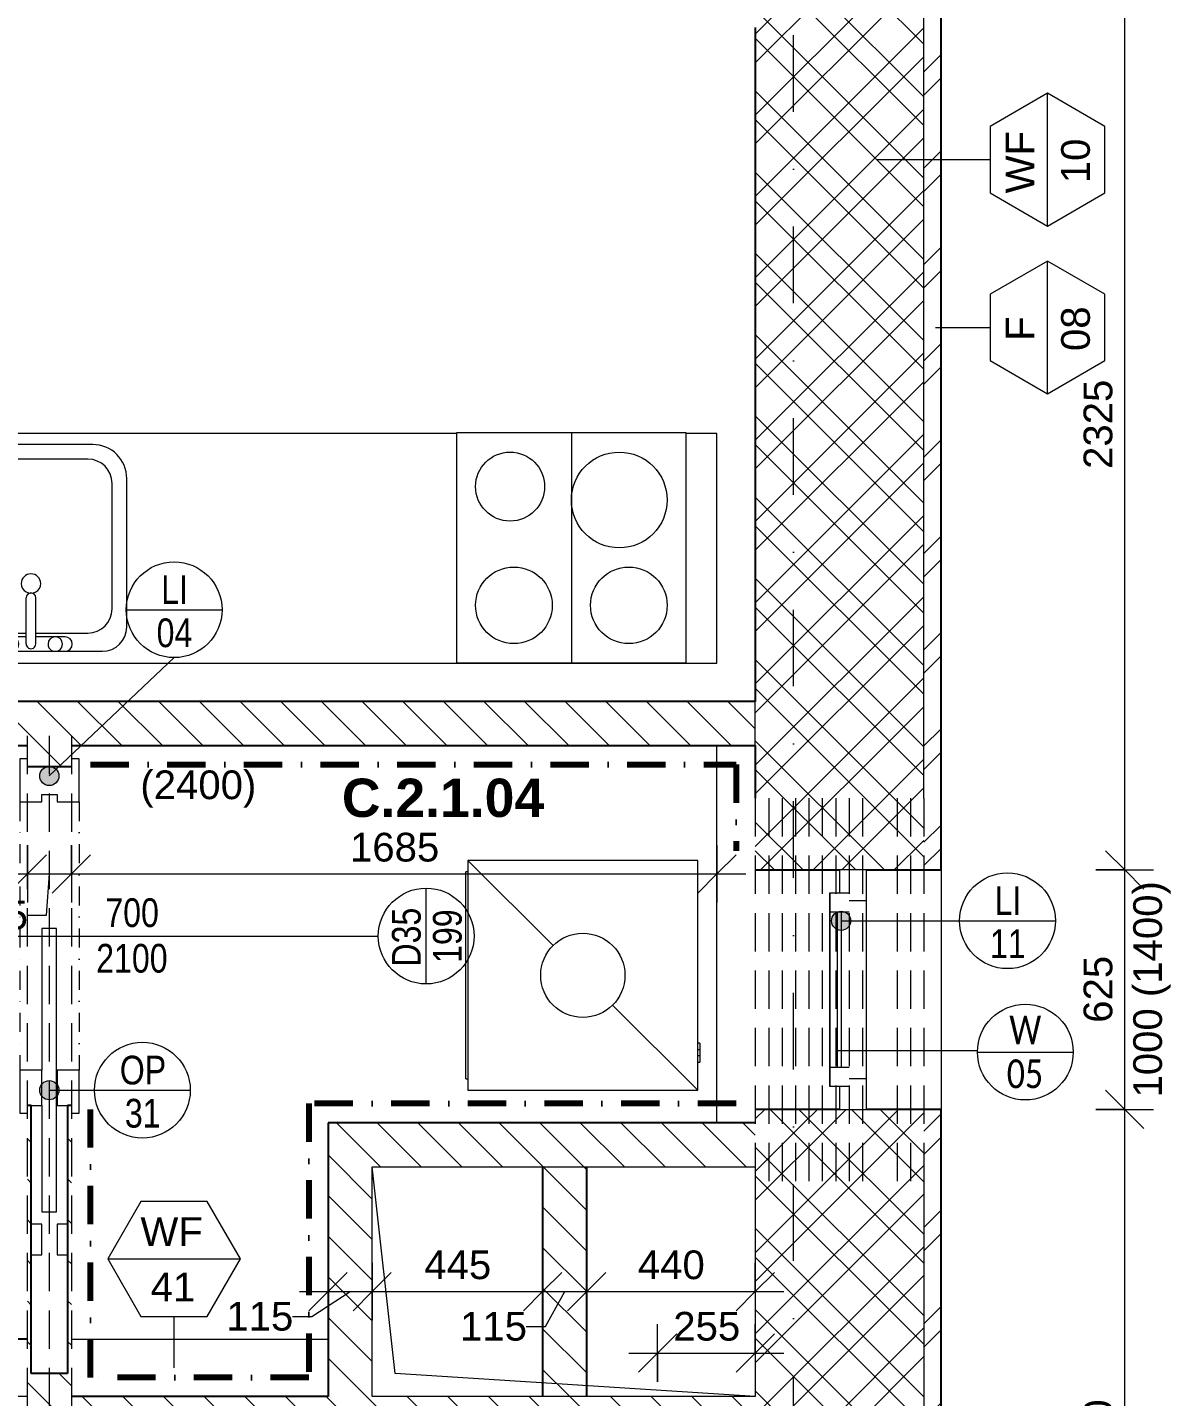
# Model space of a CAD drawing. Header units: millimetres. Extents: x -47720 to -5768, y -7799 to 13087.
# Drawn here: x -25335 to -22351, y -52 to 3523 of the extents above; entities that cross this region are included whole.
import ezdxf

# ---------------------------------------------------------------- set-up
doc = ezdxf.new("R2010")
doc.units = ezdxf.units.MM
for name, pattern in [('HA_Dash_3mm-S1mm', [150, 100, -50]), ('HA_DashDot_10mm-S3mm', [500, 200, -150, 0, -150]), ('HA_DashDot_2_2mm-S0_6mm', [110, 50, -30, 0, -30]), ('HA_DashDot_4mm-S1mm', [200, 100, -50, 0, -50])]:
    doc.linetypes.add(name, pattern=pattern)
for name, color, linetype, lineweight in [('A-____-____-DIMS', 9, 'Continuous', 5), ('A-____-____-DIMS-50', 9, 'Continuous', 5), ('A-AREA-____-IDEN', 9, 'Continuous', 9), ('A-DETL-GENF-OTLN', 9, 'Continuous', 9), ('A-DOOR-____-IDEN', 9, 'Continuous', 9), ('A-DOOR-____-MCUT', 9, 'HA_DashDot_2_2mm-S0_6mm', 9), ('A-DOOR-____-OTLN', 9, 'Continuous', 9), ('A-DOOR-FRAM-MCUT', 9, 'Continuous', 9), ('A-GENM-____-HDLN', 9, 'HA_Dash_3mm-S1mm', 9), ('A-GENM-____-IDEN', 9, 'Continuous', 9), ('A-GENM-____-OTLN', 9, 'Continuous', 9), ('A-GLAZ-____-IDEN', 9, 'Continuous', 9), ('A-GLAZ-____-MCUT', 9, 'Continuous', 5), ('A-GLAZ-____-OTLN', 9, 'Continuous', 5), ('A-WALL-____-IDEN', 9, 'Continuous', 9), ('A-WALL-____-MCUT', 9, 'Continuous', 25), ('A-WALL-____-OTLN', 9, 'Continuous', 9), ('A-WALL-____-PATT', 9, 'Continuous', 25), ('E-ELEC-FIXT-OTLN', 9, 'Continuous', 9), ('I-WALL-____-MCUT', 9, 'Continuous', 25), ('I-WALL-____-OTLN', 9, 'Continuous', 9), ('P-SANR-FIXT-OTLN', 9, 'Continuous', 9), ('Q-CASE-____-OTLN', 9, 'Continuous', 9), ('Q-SPCQ-____-OTLN', 9, 'Continuous', 9), ('S-GRID-____-OTLN', 9, 'Continuous', 5)]:
    doc.layers.add(name, color=color, linetype=linetype, lineweight=lineweight)
doc.styles.add('Arial_1', font='arial.ttf', dxfattribs={"height": 75})
doc.styles.add('Arial_2', font='arial.ttf', dxfattribs={"width": 0.8, "height": 75})
doc.styles.add('Arial_B', font='arialbd.ttf', dxfattribs={"height": 100})
doc.styles.add('Calibri_2', font='calibri.ttf', dxfattribs={"width": 0.8, "height": 75})
doc.dimstyles.new('Inner_Dimensions', dxfattribs={"dimscale": 304.8, "dimtxt": 76.519455, "dimasz": 0.328084, "dimexe": 0.246063, "dimexo": 0.0625, "dimgap": 0.032808, "dimtad": 1, "dimdec": 0, "dimzin": 0, "dimdsep": 46, "dimtxsty": 'Arial_1', "dimblk1": 'OBLIQUE', "dimblk2": 'OBLIQUE', "dimsah": 1, "dimcen": 0.09, "dimdle": 0.246063, "dimazin": 0, "dimtfac": 1, "dimtdec": 4, "dimtix": 1, "dimtmove": 0, "dimatfit": 3, "dimfxl": 0.246063, "dimfxlon": 1, "dimtvp": 1, "dimtolj": 1, "dimtzin": 0, "dimlwd": 9, "dimlwe": 9, "dimarcsym": 2})
doc.dimstyles.new('Inner_Dimensions_1', dxfattribs={"dimscale": 304.8, "dimtxt": 76.519455, "dimasz": 0.328084, "dimexe": 0.246063, "dimexo": 0.0625, "dimgap": 0.032808, "dimtad": 1, "dimdec": 0, "dimzin": 0, "dimdsep": 46, "dimtxsty": 'Arial_1', "dimblk1": 'OBLIQUE', "dimblk2": 'OBLIQUE', "dimsah": 1, "dimcen": 0.09, "dimdle": 0.246063, "dimazin": 0, "dimtfac": 1, "dimtdec": 4, "dimtix": 1, "dimtmove": 1, "dimatfit": 3, "dimfxl": 0.246063, "dimfxlon": 1, "dimtvp": 1, "dimtolj": 1, "dimtzin": 0, "dimlwd": 9, "dimlwe": 9, "dimarcsym": 2})
doc.dimstyles.new('Inner_Dimensions_2', dxfattribs={"dimscale": 304.8, "dimtxt": 76.519455, "dimasz": 0.328084, "dimexe": 0.246063, "dimexo": 0.0625, "dimgap": 0.032808, "dimtad": 1, "dimdec": 0, "dimzin": 0, "dimdsep": 46, "dimtxsty": 'Arial_1', "dimblk1": 'OBLIQUE', "dimblk2": 'OBLIQUE', "dimsah": 1, "dimcen": 0.09, "dimdle": 0.246063, "dimazin": 0, "dimtfac": 1, "dimtdec": 4, "dimtix": 1, "dimtmove": 2, "dimatfit": 3, "dimfxl": 0.246063, "dimfxlon": 1, "dimtvp": 1, "dimtolj": 1, "dimtzin": 0, "dimlwd": 9, "dimlwe": 9, "dimarcsym": 2})
pattern_1 = [(45, (0, 0), (-106.066, 106.066), []), (45, (75, 0), (-106.066, 106.066), []), (315, (0, 0), (106.066, 106.066), []), (315, (75, 0), (106.066, 106.066), [])]
pattern_2 = [(135, (0, 0), (-53.033, -53.033), [])]

# ---------------------------------------------------------------- blocks, each defined once
blk = doc.blocks.new('HA_DR_Single_SlidingToPocket_Solid - In_BJ_700x2100-2021920-DPS_2NP-C')
at = {"layer": 'A-DOOR-____-MCUT'}
for p, q in [((-350, 77.5), (350, 77.5)), ((-350, -77.5), (350, -77.5))]:
    blk.add_line(p, q, dxfattribs=at)
at = {"layer": 'A-DOOR-____-MCUT', "linetype": 'Continuous', "lineweight": 5}
for p, q in [((720, 18.6), (-20, 18.6)), ((-20, 18.6), (-20, -20)), ((720, -20), (720, 18.6)), ((-20, -20), (350, -20)), ((442.5, -20), (720, -20)), ((100, -177.5), (-100, -177.5)), ((100, -177.5), (7.6, -230.8))]:
    blk.add_line(p, q, dxfattribs=at)
at = {"layer": 'A-DOOR-FRAM-MCUT'}
for p, q in [((-462.5, 77.5), (-462.5, 57.5)), ((-350, 77.5), (-462.5, 77.5)), ((-350, 20), (-350, 77.5)), ((462.5, 77.5), (350, 77.5)), ((350, 77.5), (350, 20)), ((462.5, 57.5), (462.5, 77.5)), ((442.5, 20), (442.5, 47.5)), ((752.5, 47.5), (752.5, 20)), ((832.5, 20), (832.5, 47.5)), ((-370, -20), (-370, 20)), ((-370, 20), (-350, 20)), ((350, 20), (442.5, 20)), ((752.5, 20), (832.5, 20)), ((-350, -20), (-370, -20)), ((-350, -77.5), (-350, -20)), ((442.5, -20), (350, -20)), ((350, -20), (350, -77.5)), ((442.5, -47.5), (442.5, -20)), ((752.5, -20), (752.5, -47.5)), ((832.5, -20), (752.5, -20)), ((832.5, -47.5), (832.5, -20)), ((-462.5, -57.5), (-462.5, -77.5)), ((462.5, -77.5), (462.5, -57.5)), ((-462.5, -77.5), (-350, -77.5)), ((350, -77.5), (462.5, -77.5))]:
    blk.add_line(p, q, dxfattribs=at)
blk = doc.blocks.new('HA_WD_SinglePanel - 625x1000-1662819-DPS_2NP-C')
at = {"layer": 'A-GLAZ-____-MCUT'}
for p, q in [((-312.5, 70), (-312.5, 0)), ((-232.5, 70), (-312.5, 70)), ((-232.5, 25), (-232.5, 70)), ((312.5, 70), (232.5, 70)), ((232.5, 70), (232.5, 25)), ((312.5, 0), (312.5, 70)), ((-312.5, 0), (-252.5, 0)), ((-252.5, -25), (-252.5, 25)), ((-202.5, 25), (-202.5, -25)), ((202.5, 5), (-202.5, 5)), ((202.5, -25), (202.5, 25)), ((252.5, 25), (252.5, -25)), ((252.5, 0), (312.5, 0)), ((-202.5, -25), (-252.5, -25)), ((202.5, -5), (-202.5, -5)), ((252.5, -25), (202.5, -25))]:
    blk.add_line(p, q, dxfattribs=at)
at = {"layer": 'A-GLAZ-____-OTLN'}
for p, q in [((232.5, 70), (-232.5, 70)), ((-252.5, -25), (-252.5, 25)), ((252.5, 25), (252.5, -25)), ((-252.5, -25), (252.5, -25)), ((202.5, -25), (-202.5, -25))]:
    blk.add_line(p, q, dxfattribs=at)
blk = doc.blocks.new('HA_GM_Shaft_Rectangle - Default-2059320-DPS_2NP-C')
at = {"layer": 'A-DETL-GENF-OTLN'}
for p, q in [((60, -60), (600, 0)), ((0, -1000), (60, -60))]:
    blk.add_line(p, q, dxfattribs=at)
at = {"layer": 'A-GENM-____-OTLN'}
for p, q in [((0, -1000), (0, 0)), ((0, 0), (600, 0)), ((600, 0), (600, -1000)), ((600, -1000), (0, -1000))]:
    blk.add_line(p, q, dxfattribs=at)
blk = doc.blocks.new('Casework 6 - Casework 6-1427878-DPS_2NP-C')
at = {"layer": 'Q-CASE-____-OTLN'}
for p, q in [((-22379.7, -34862.5), (-23789.7, -34862.5)), ((-21699.7, -34862.5), (-21779.7, -34862.5)), ((-21699.7, -35462.5), (-21699.7, -34862.5)), ((-24989.7, -35461.5), (-24989.7, -35462.5)), ((-24989.7, -35462.5), (-21699.7, -35462.5))]:
    blk.add_line(p, q, dxfattribs=at)
blk = doc.blocks.new('Kuchyňská_linka_sporák_ADNS - 600x600x800-1423137-DPS_2NP-C')
at = {"layer": 'Q-SPCQ-____-OTLN'}
for p, q in [((600, 600), (0, 600)), ((0, 600), (0, 0)), ((600, 600), (0, 600)), ((0, 600), (0, 300)), ((600, 0), (600, 600)), ((600, 300), (600, 600)), ((0, 300), (600, 300)), ((0, 0), (600, 0))]:
    blk.add_line(p, q, dxfattribs=at)
for centre, radius in [((175, 425), 125), ((450, 450), 100), ((140, 140), 90), ((450, 150), 100)]:
    blk.add_circle(centre, radius, dxfattribs=at)
blk = doc.blocks.new('Skříňka se dřezem_ pravoúhlá - 500 x 440mm-1427235-DPS_2NP-C')
at = {"layer": 'P-SANR-FIXT-OTLN'}
for p, q in [((202.2, 180.1), (-170.8, 180.1)), ((202.2, 180.1), (-170.8, 180.1)), ((91.9, 180.1), (-73.2, 180.1)), ((3, 160.7), (3, 40.4)), ((28.4, 160.7), (28.4, 40.4)), ((-234.3, 116.6), (-234.3, -271)), ((-234.3, 116.6), (-234.3, -271)), ((3, 132.5), (-132.7, 132.5)), ((-73.2, 142), (3, 142)), ((28.4, 142), (91.9, 142)), ((164.1, 132.5), (28.4, 132.5)), ((265.7, -275.5), (265.7, 116.6)), ((265.7, -275.5), (265.7, 116.6)), ((-196.2, 69), (-196.2, -258.3)), ((227.6, -258.3), (227.6, 69)), ((-132.7, -321.8), (164.1, -321.8)), ((-145.4, -359.9), (181.3, -359.9)), ((-145.4, -359.9), (181.3, -359.9))]:
    blk.add_line(p, q, dxfattribs=at)
for centre, radius, start, end in [((-170.8, 116.6), 63.5, 90, 180), ((-170.8, 116.6), 63.5, 90, 180), ((-73.2, 161.1), 19, 90, 270), ((-47.8, 161.1), 19, 360, 180), ((66.5, 161.1), 19, 360, 180), ((91.9, 161.1), 19, 270, 90), ((202.2, 116.6), 63.5, 0, 90), ((202.2, 116.6), 63.5, 360, 90), ((-47.8, 161.1), 19, 180, 0), ((15.7, 160.7), 12.7, 360, 180), ((66.5, 161.1), 19, 180, 360), ((-132.7, 69), 63.5, 90, 180), ((164.1, 69), 63.5, 0, 90), ((15.7, 40.4), 12.7, 180, 0), ((15.7, 3.2), 25.4, 360, 180), ((15.7, 3.2), 25.4, 180, 0), ((-145.4, -271), 88.9, 180, 270), ((-145.4, -271), 88.9, 180, 270), ((-132.7, -258.3), 63.5, 180, 270), ((164.1, -258.3), 63.5, 270, 0), ((181.3, -275.5), 84.4, 270, 0), ((181.3, -275.5), 84.4, 270, 0)]:
    blk.add_arc(centre, radius, start, end, dxfattribs=at)
blk = doc.blocks.new('R_bathroom_washing_machine - 600x600x900-1423135-DPS_2NP-C')
at = {"layer": 'E-ELEC-FIXT-OTLN'}
for p, q in [((677.5, 596.6), (77.5, 596.6)), ((77.5, 596.6), (77.5, -3.4)), ((455.3, 374.4), (677.5, 596.6)), ((554.7, 601.6), (554.7, 596.6)), ((554.7, 601.6), (572.1, 601.6)), ((572.2, 601.6), (572.2, 596.6)), ((572.4, 601.6), (579.7, 601.6)), ((579.7, 601.6), (586.9, 601.6)), ((587.2, 601.6), (604.7, 601.6)), ((587.2, 596.6), (587.2, 601.6)), ((604.7, 596.6), (604.7, 601.6)), ((677.5, -3.4), (677.5, 596.6)), ((77.5, -3.4), (299.7, 218.9)), ((77.5, -3.4), (677.5, -3.4)), ((107.5, -3.4), (107.5, -8.4)), ((647.5, -8.4), (107.5, -8.4)), ((647.5, -8.4), (647.5, -3.4))]:
    blk.add_line(p, q, dxfattribs=at)
blk.add_circle((377.5, 296.6), 110, dxfattribs=at)
blk = doc.blocks.new('HA_GM_Tiling_LineBased - Generic Tiles-1685517-DPS_2NP-C')
at = {"layer": 'A-GENM-____-OTLN', "linetype": 'HA_DashDot_4mm-S1mm', "lineweight": 80}
blk.add_line((50, -50), (1735, -50), dxfattribs=at)
blk = doc.blocks.new('HA_GM_Tiling_LineBased - Generic Tiles-1685647-DPS_2NP-C')
at = {"layer": 'A-GENM-____-OTLN', "linetype": 'HA_DashDot_4mm-S1mm', "lineweight": 80}
blk.add_line((50, -50), (275, -50), dxfattribs=at)
blk = doc.blocks.new('HA_GM_Tiling_LineBased - Generic Tiles-1684803-DPS_2NP-C')
at = {"layer": 'A-GENM-____-OTLN', "linetype": 'HA_DashDot_4mm-S1mm', "lineweight": 80}
blk.add_line((50, -50), (1165, -50), dxfattribs=at)
blk = doc.blocks.new('HA_GM_Tiling_LineBased - Generic Tiles-1683894-DPS_2NP-C')
at = {"layer": 'A-GENM-____-OTLN', "linetype": 'HA_DashDot_4mm-S1mm', "lineweight": 80}
blk.add_line((-50, -50), (665, -50), dxfattribs=at)
blk = doc.blocks.new('HA_GM_Tiling_LineBased - Generic Tiles-1685976-DPS_2NP-C')
at = {"layer": 'A-GENM-____-OTLN', "linetype": 'HA_DashDot_4mm-S1mm', "lineweight": 80}
blk.add_line((50, -50), (620, -50), dxfattribs=at)
blk = doc.blocks.new('HA_GM_Tiling_LineBased - Generic Tiles-1685282-DPS_2NP-C')
at = {"layer": 'A-GENM-____-OTLN', "linetype": 'HA_DashDot_4mm-S1mm', "lineweight": 80}
blk.add_line((50, -50), (750, -50), dxfattribs=at)
blk = doc.blocks.new('TB_Porotherm KP11_5_1750mm - TB_Porotherm KP11_5_1750mm-1871670-DPS_2NP-C')
at = {"layer": 'A-GENM-____-HDLN'}
for p, q in [((-875, 57.5), (875, 57.5)), ((-875, 0), (875, 0)), ((875, -57.5), (-875, -57.5))]:
    blk.add_line(p, q, dxfattribs=at)
blk = doc.blocks.new('TB_Porotherm KP7_1000mm - TB_Porotherm KP7_1000mm-V12-DPS_2NP-C')
at = {"layer": 'A-GENM-____-HDLN'}
for p, q in [((-500, 35), (500, 35)), ((-500, 0), (500, 0)), ((-500, -35), (462.5, -35))]:
    blk.add_line(p, q, dxfattribs=at)
blk = doc.blocks.new('TB_Porotherm KP7_1000mm - TB_Porotherm KP7_1000mm-1862848-DPS_2NP-C')
at = {"layer": 'A-GENM-____-HDLN'}
for p, q in [((-500, 35), (500, 35)), ((-500, 0), (500, 0)), ((-500, -35), (500, -35))]:
    blk.add_line(p, q, dxfattribs=at)
blk = doc.blocks.new('DIMBLOCK29-DPS_2NP-C')
at = {"layer": 'A-____-____-DIMS-50', "lineweight": 9}
for p, q in [((-26794.9, 1387.9), (-26794.9, 1237.9)), ((-26794.9, 1312.9), (-26794.9, 1387.9)), ((-26794.9, 1312.9), (-26744.9, 1362.9)), ((-25334.9, 1387.9), (-25334.9, 1237.9)), ((-25334.9, 1312.9), (-25334.9, 1387.9)), ((-25334.9, 1312.9), (-25284.9, 1362.9)), ((-26794.9, 1312.9), (-26844.9, 1262.9)), ((-26794.9, 1312.9), (-25334.9, 1312.9)), ((-25334.9, 1312.9), (-25384.9, 1262.9))]:
    blk.add_line(p, q, dxfattribs=at)
at = {"layer": 'A-____-____-DIMS-50', "color": 0, "lineweight": 9, "insert": (-26091.8, 1420.3), "char_height": 75, "width": 276.883, "attachment_point": 1, "line_spacing_factor": 0.941778, "style": 'Arial_1'}
blk.add_mtext('1460', dxfattribs=at)
blk = doc.blocks.new('_Oblique')
at = {"color": 0, "linetype": 'ByBlock', "lineweight": -2}
blk.add_line((-0.5, -0.5), (0.5, 0.5), dxfattribs=at)
blk = doc.blocks.new('DIMBLOCK30-DPS_2NP-C')
at = {"layer": 'A-____-____-DIMS-50', "lineweight": 9}
for p, q in [((-25334.9, 1387.9), (-25334.9, 1237.9)), ((-25334.9, 1312.9), (-25334.9, 1387.9)), ((-25334.9, 1312.9), (-25284.9, 1362.9)), ((-25219.9, 1387.9), (-25219.9, 1237.9)), ((-25219.9, 1312.9), (-25219.9, 1387.9)), ((-25219.9, 1312.9), (-25169.9, 1362.9)), ((-25334.9, 1312.9), (-25384.9, 1262.9)), ((-25334.9, 1312.9), (-25219.9, 1312.9)), ((-25285.3, 1204.8), (-25277.4, 1312.9)), ((-25219.9, 1312.9), (-25269.9, 1262.9)), ((-25335.3, 1204.8), (-25285.3, 1204.8))]:
    blk.add_line(p, q, dxfattribs=at)
at = {"layer": 'A-____-____-DIMS-50', "color": 0, "lineweight": 9, "insert": (-25508.3, 1243.4), "char_height": 75, "width": 207.662, "attachment_point": 1, "line_spacing_factor": 0.941778, "style": 'Arial_1'}
blk.add_mtext('115', dxfattribs=at)
blk = doc.blocks.new('DIMBLOCK31-DPS_2NP-C')
at = {"layer": 'A-____-____-DIMS-50', "lineweight": 9}
for p, q in [((-25219.9, 1387.9), (-25219.9, 1237.9)), ((-25219.9, 1312.9), (-25219.9, 1387.9)), ((-25219.9, 1312.9), (-25169.9, 1362.9)), ((-23534.9, 1387.9), (-23534.9, 1237.9)), ((-23534.9, 1312.9), (-23534.9, 1387.9)), ((-23534.9, 1312.9), (-23484.9, 1362.9)), ((-25219.9, 1312.9), (-25269.9, 1262.9)), ((-25219.9, 1312.9), (-23459.9, 1312.9)), ((-23534.9, 1312.9), (-23584.9, 1262.9))]:
    blk.add_line(p, q, dxfattribs=at)
at = {"layer": 'A-____-____-DIMS-50', "color": 0, "lineweight": 9, "insert": (-24492.8, 1420.3), "char_height": 75, "width": 276.883, "attachment_point": 1, "line_spacing_factor": 0.941778, "style": 'Arial_1'}
blk.add_mtext('1685', dxfattribs=at)
blk = doc.blocks.new('DIMBLOCK47-DPS_2NP-C')
at = {"layer": 'A-____-____-DIMS-50', "lineweight": 9}
for p, q in [((-22470.5, 698.2), (-22520.5, 748.2)), ((-22545.5, 698.2), (-22395.5, 698.2)), ((-22470.5, 698.2), (-22545.5, 698.2)), ((-22470.5, -1051.8), (-22470.5, 698.2)), ((-22470.5, 698.2), (-22420.5, 648.2)), ((-22470.5, -1051.8), (-22520.5, -1001.8)), ((-22545.5, -1051.8), (-22395.5, -1051.8)), ((-22470.5, -1051.8), (-22545.5, -1051.8)), ((-22470.5, -1051.8), (-22420.5, -1101.8))]:
    blk.add_line(p, q, dxfattribs=at)
at = {"layer": 'A-____-____-DIMS-50', "color": 0, "lineweight": 9, "insert": (-22577.9, -292.2), "char_height": 75, "width": 276.883, "attachment_point": 1, "rotation": 90, "line_spacing_factor": 0.941778, "style": 'Arial_1'}
blk.add_mtext('1750', dxfattribs=at)
blk = doc.blocks.new('DIMBLOCK48-DPS_2NP-C')
at = {"layer": 'A-____-____-DIMS-50', "lineweight": 9}
for p, q in [((-22470.5, 1323.2), (-22520.5, 1373.2)), ((-22545.5, 1323.2), (-22395.5, 1323.2)), ((-22470.5, 1323.2), (-22545.5, 1323.2)), ((-22470.5, 698.2), (-22470.5, 1323.2)), ((-22470.5, 1323.2), (-22420.5, 1273.2)), ((-22470.5, 698.2), (-22520.5, 748.2)), ((-22545.5, 698.2), (-22395.5, 698.2)), ((-22470.5, 698.2), (-22545.5, 698.2)), ((-22470.5, 698.2), (-22420.5, 648.2))]:
    blk.add_line(p, q, dxfattribs=at)
at = {"layer": 'A-____-____-DIMS-50', "color": 0, "lineweight": 9, "insert": (-22577.9, 924.2), "char_height": 75, "width": 207.662, "attachment_point": 1, "rotation": 90, "line_spacing_factor": 0.941778, "style": 'Arial_1'}
blk.add_mtext('625', dxfattribs=at)
blk = doc.blocks.new('DIMBLOCK49-DPS_2NP-C')
at = {"layer": 'A-____-____-DIMS-50', "lineweight": 9}
for p, q in [((-22470.5, 3648.2), (-22520.5, 3698.2)), ((-22545.5, 3648.2), (-22395.5, 3648.2)), ((-22470.5, 3648.2), (-22545.5, 3648.2)), ((-22470.5, 1323.2), (-22470.5, 3648.2)), ((-22470.5, 3648.2), (-22420.5, 3598.2)), ((-22470.5, 1323.2), (-22520.5, 1373.2)), ((-22545.5, 1323.2), (-22395.5, 1323.2)), ((-22470.5, 1323.2), (-22545.5, 1323.2)), ((-22470.5, 1323.2), (-22420.5, 1273.2))]:
    blk.add_line(p, q, dxfattribs=at)
at = {"layer": 'A-____-____-DIMS-50', "color": 0, "lineweight": 9, "insert": (-22577.9, 2370.3), "char_height": 75, "width": 276.883, "attachment_point": 1, "rotation": 90, "line_spacing_factor": 0.941778, "style": 'Arial_1'}
blk.add_mtext('2325', dxfattribs=at)
blk = doc.blocks.new('HA_TAG_Door_TypeMark_wDimensions - Scale50_Right with Bouble-921060-DPS_2NP-C')
at = {"layer": 'A-DOOR-____-IDEN'}
for p, q in [((0, 5), (0, -19.5)), ((-2.5, -22), (2.5, -22))]:
    blk.add_line(p, q, dxfattribs=at)
blk.add_circle((0, -22), 2.5, dxfattribs=at)
blk = doc.blocks.new('HA_TAG_WA_Partitions - Group _ Type Mark-556634-DPS_2NP-C')
at = {"layer": 'A-WALL-____-IDEN'}
for p, q in [((-1.732, 3), (-3.464, 0)), ((1.732, 3), (-1.732, 3)), ((3.464, 0), (1.732, 3)), ((-3.464, 0), (3.464, 0)), ((-3.464, 0), (-1.732, -3)), ((1.732, -3), (3.464, 0)), ((-1.732, -3), (1.732, -3))]:
    blk.add_line(p, q, dxfattribs=at)
blk = doc.blocks.new('DIMBLOCK168-DPS_2NP-C')
at = {"layer": 'A-____-____-DIMS-50', "lineweight": 9}
for p, q in [((-24549.9, 297.5), (-24549.9, 147.5)), ((-24549.9, 222.5), (-24549.9, 297.5)), ((-24434.9, 297.5), (-24434.9, 147.5)), ((-24434.9, 222.5), (-24434.9, 297.5)), ((-24549.9, 222.5), (-24499.9, 272.5)), ((-24434.9, 222.5), (-24384.9, 272.5)), ((-24624.9, 222.5), (-24434.9, 222.5)), ((-24549.9, 222.5), (-24599.9, 172.5)), ((-24592.5, 157.1), (-24492.4, 222.5)), ((-24434.9, 222.5), (-24484.9, 172.5)), ((-24642.5, 157.1), (-24592.5, 157.1))]:
    blk.add_line(p, q, dxfattribs=at)
at = {"layer": 'A-____-____-DIMS-50', "color": 0, "lineweight": 9, "insert": (-24815.6, 195.6), "char_height": 75, "width": 207.662, "attachment_point": 1, "line_spacing_factor": 0.941778, "style": 'Arial_1'}
blk.add_mtext('115', dxfattribs=at)
blk = doc.blocks.new('DIMBLOCK169-DPS_2NP-C')
at = {"layer": 'A-____-____-DIMS-50', "lineweight": 9}
for p, q in [((-24434.9, 297.5), (-24434.9, 147.5)), ((-24434.9, 222.5), (-24434.9, 297.5)), ((-23989.9, 297.5), (-23989.9, 147.5)), ((-23989.9, 222.5), (-23989.9, 297.5)), ((-24434.9, 222.5), (-24384.9, 272.5)), ((-23989.9, 222.5), (-23939.9, 272.5)), ((-24434.9, 222.5), (-24484.9, 172.5)), ((-24434.9, 222.5), (-23989.9, 222.5)), ((-23989.9, 222.5), (-24039.9, 172.5))]:
    blk.add_line(p, q, dxfattribs=at)
at = {"layer": 'A-____-____-DIMS-50', "color": 0, "lineweight": 9, "insert": (-24298.9, 329.9), "char_height": 75, "width": 207.662, "attachment_point": 1, "line_spacing_factor": 0.941778, "style": 'Arial_1'}
blk.add_mtext('445', dxfattribs=at)
blk = doc.blocks.new('DIMBLOCK170-DPS_2NP-C')
at = {"layer": 'A-____-____-DIMS-50', "lineweight": 9}
for p, q in [((-23989.9, 297.5), (-23989.9, 147.5)), ((-23989.9, 222.5), (-23989.9, 297.5)), ((-23874.9, 297.5), (-23874.9, 147.5)), ((-23874.9, 222.5), (-23874.9, 297.5)), ((-23989.9, 222.5), (-23939.9, 272.5)), ((-23874.9, 222.5), (-23824.9, 272.5)), ((-23989.9, 222.5), (-24039.9, 172.5)), ((-23989.9, 222.5), (-23874.9, 222.5)), ((-23982.5, 130.9), (-23932.4, 222.5)), ((-23874.9, 222.5), (-23924.9, 172.5)), ((-24032.5, 130.9), (-23982.5, 130.9))]:
    blk.add_line(p, q, dxfattribs=at)
at = {"layer": 'A-____-____-DIMS-50', "color": 0, "lineweight": 9, "insert": (-24205.6, 169.4), "char_height": 75, "width": 207.662, "attachment_point": 1, "line_spacing_factor": 0.941778, "style": 'Arial_1'}
blk.add_mtext('115', dxfattribs=at)
blk = doc.blocks.new('DIMBLOCK171-DPS_2NP-C')
at = {"layer": 'A-____-____-DIMS-50', "lineweight": 9}
for p, q in [((-23874.9, 297.5), (-23874.9, 147.5)), ((-23874.9, 222.5), (-23874.9, 297.5)), ((-23434.9, 297.5), (-23434.9, 147.5)), ((-23434.9, 222.5), (-23434.9, 297.5)), ((-23874.9, 222.5), (-23824.9, 272.5)), ((-23434.9, 222.5), (-23384.9, 272.5)), ((-23874.9, 222.5), (-23924.9, 172.5)), ((-23874.9, 222.5), (-23359.9, 222.5)), ((-23434.9, 222.5), (-23484.9, 172.5))]:
    blk.add_line(p, q, dxfattribs=at)
at = {"layer": 'A-____-____-DIMS-50', "color": 0, "lineweight": 9, "insert": (-23741.4, 329.9), "char_height": 75, "width": 207.662, "attachment_point": 1, "line_spacing_factor": 0.941778, "style": 'Arial_1'}
blk.add_mtext('440', dxfattribs=at)
blk = doc.blocks.new('HA_TAG_GM_Products - Generic-588599-DPS_2NP-C')
at = {"layer": 'A-GENM-____-IDEN'}
blk.add_line((-2.5, 0), (2.5, 0), dxfattribs=at)
blk.add_circle((0, 0), 2.5, dxfattribs=at)
blk = doc.blocks.new('HA_TAG_WD - Type Mark-1521999-DPS_2NP-C')
at = {"layer": 'A-GLAZ-____-IDEN'}
blk.add_line((-2.5, 0), (2.5, 0), dxfattribs=at)
blk.add_circle((0, 0), 2.5, dxfattribs=at)
blk = doc.blocks.new('DIMBLOCK232-DPS_2NP-C')
at = {"layer": 'A-____-____-DIMS-50', "lineweight": 9}
for p, q in [((-23689.9, -13), (-23689.9, 137)), ((-23689.9, 62), (-23639.9, 112)), ((-23434.9, 137), (-23434.9, -13)), ((-23434.9, 62), (-23434.9, 137)), ((-23434.9, 62), (-23384.9, 112)), ((-23764.9, 62), (-23359.9, 62)), ((-23689.9, 62), (-23739.9, 12)), ((-23689.9, 62), (-23689.9, -13)), ((-23434.9, 62), (-23484.9, 12))]:
    blk.add_line(p, q, dxfattribs=at)
at = {"layer": 'A-____-____-DIMS-50', "color": 0, "lineweight": 9, "insert": (-23648.9, 169.4), "char_height": 75, "width": 207.662, "attachment_point": 1, "line_spacing_factor": 0.941778, "style": 'Arial_1'}
blk.add_mtext('255', dxfattribs=at)

msp = doc.modelspace()

# ---------------------------------------------------------------- hatches: boundary and pattern name
at = {"layer": 'A-GENM-____-IDEN'}
h = msp.add_hatch(color=256, dxfattribs=at)
edge = h.paths.add_edge_path()
edge.add_arc((-25277.7, 1568.7), 25, 0, 360)
h = msp.add_hatch(color=256, dxfattribs=at)
edge = h.paths.add_edge_path()
edge.add_arc((-23210.8, 1190.6), 25, 0, 360)
h = msp.add_hatch(color=256, dxfattribs=at)
edge = h.paths.add_edge_path()
edge.add_arc((-25277.7, 748.2), 25, 0, 360)
at = {"layer": 'A-WALL-____-PATT', "lineweight": 5}
h = msp.add_hatch(dxfattribs=at)
h.set_pattern_fill('FP_4', color=256, style=0, pattern_type=2)
h.set_pattern_definition([(45, (0, 0), (-125.7236, 125.7236), []), (45, (0, 190.5), (-125.7236, 125.7236), [])])
h.paths.add_polyline_path([(-22994.9, -5741.8), (-22949.9, -5741.8), (-22949.9, -4551.8), (-22994.9, -4551.8), (-22994.9, -5301.8)])
h.paths.add_polyline_path([(-22949.9, -3551.8), (-22949.9, -1676.8), (-22994.9, -1676.8), (-22994.9, -3551.8)])
h.paths.add_polyline_path([(-22994.9, -1051.8), (-22949.9, -1051.8), (-22949.9, 698.2), (-22994.9, 698.2), (-22994.9, -242.6)])
h.paths.add_polyline_path([(-22994.9, 1323.2), (-22949.9, 1323.2), (-22949.9, 3648.2), (-22994.9, 3648.2), (-22994.9, 2500.2)])
h.paths.add_polyline_path([(-22994.9, 4648.2), (-22949.9, 4648.2), (-22949.9, 6633.2), (-22994.9, 6633.2), (-22994.9, 5243)])
h = msp.add_hatch(dxfattribs=at)
h.set_pattern_fill('FP_1', color=256, style=0, pattern_type=2)
h.set_pattern_definition(pattern_1)
h.paths.add_polyline_path([(-22994.9, 663.2), (-22994.9, 698.2), (-23434.9, 698.2), (-23434.9, 663.2), (-23118.7, 663.2)])
h.paths.add_polyline_path([(-22994.9, 1323.2), (-22994.9, 3648.2), (-23434.9, 3648.2), (-23434.9, 1323.2), (-23144.9, 1323.2)])
h.paths.add_polyline_path([(-23434.9, 4648.2), (-22994.9, 4648.2), (-22994.9, 6588.2), (-23284.9, 6588.2), (-23284.9, 6488.5), (-23384.9, 6488.5), (-23384.9, 6588.2), (-23434.9, 6588.2), (-23434.9, 5243)])
h = msp.add_hatch(dxfattribs=at)
h.set_pattern_fill('FP_3', color=256, style=0, pattern_type=2)
h.set_pattern_definition(pattern_2)
h.paths.add_polyline_path([(-23434.9, 1648.2), (-23434.9, 1763.2), (-27109.9, 1763.2), (-27109.9, 1648.2), (-23740.6, 1648.2)])
h.paths.add_polyline_path([(-28409.9, 1648.2), (-28409.9, 1763.2), (-28609.9, 1763.2), (-28609.9, 1648.2)])
h = msp.add_hatch(dxfattribs=at)
h.set_pattern_fill('FP_3', color=256, style=0, pattern_type=2)
h.set_pattern_definition(pattern_2)
h.paths.add_polyline_path([(-25219.9, -51.8), (-25219.9, 708.2), (-25229.9, 708.2), (-25229.9, 8.2), (-25324.9, 8.2), (-25324.9, 708.2), (-25334.9, 708.2), (-25334.9, -51.8)])
h.paths.add_polyline_path([(-25334.9, 1593.2), (-25219.9, 1593.2), (-25219.9, 1648.2), (-25334.9, 1648.2)])
h = msp.add_hatch(dxfattribs=at)
h.set_pattern_fill('FP_3', color=256, style=0, pattern_type=2)
h.set_pattern_definition(pattern_2)
h.paths.add_polyline_path([(-24549.9, -51.8), (-24434.9, -51.8), (-24434.9, 663.2), (-24549.9, 663.2)])
h = msp.add_hatch(dxfattribs=at)
h.set_pattern_fill('FP_3', color=256, style=0, pattern_type=2)
h.set_pattern_definition(pattern_2)
h.paths.add_polyline_path([(-23434.9, 548.2), (-23434.9, 663.2), (-24434.9, 663.2), (-24434.9, 548.2), (-23740.6, 548.2)])
h = msp.add_hatch(dxfattribs=at)
h.set_pattern_fill('FP_1', color=256, style=0, pattern_type=2)
h.set_pattern_definition(pattern_1)
h.paths.add_polyline_path([(-23434.9, -5301.8), (-22994.9, -5301.8), (-22994.9, -4551.8), (-23434.9, -4551.8)])
h.paths.add_polyline_path([(-22994.9, -3551.8), (-22994.9, -1676.8), (-23434.9, -1676.8), (-23434.9, -3551.8)])
h.paths.add_polyline_path([(-23434.9, -1051.8), (-22994.9, -1051.8), (-22994.9, 663.2), (-23434.9, 663.2), (-23434.9, -523.8)])
h = msp.add_hatch(dxfattribs=at)
h.set_pattern_fill('FP_3', color=256, style=0, pattern_type=2)
h.set_pattern_definition(pattern_2)
h.paths.add_polyline_path([(-23874.9, -51.8), (-23874.9, 548.2), (-23989.9, 548.2), (-23989.9, -51.8)])
h = msp.add_hatch(dxfattribs=at)
h.set_pattern_fill('FP_3', color=256, style=0, pattern_type=2)
h.set_pattern_definition(pattern_2)
h.paths.add_polyline_path([(-23434.9, -166.8), (-23434.9, -51.8), (-26794.9, -51.8), (-26794.9, -166.8), (-23740.6, -166.8)])

# ---------------------------------------------------------------- linework, layer by layer
at = {"layer": 'A-GENM-____-IDEN'}
for p, q in [((-25277.7, 1568.7), (-24951.8, 1877.7)), ((-23210.8, 1190.6), (-22901.5, 1190.6)), ((-25277.7, 748.2), (-25159.7, 748.2))]:
    msp.add_line(p, q, dxfattribs=at)
for centre in [(-25277.7, 1568.7), (-23210.8, 1190.6), (-25277.7, 748.2)]:
    msp.add_circle(centre, 25, dxfattribs=at)
at = {"layer": 'A-GLAZ-____-IDEN'}
msp.add_line((-23221.2, 852), (-22854.9, 852), dxfattribs=at)
at = {"layer": 'A-WALL-____-IDEN'}
for p, q in [((-23118.2, 3177.8), (-22822, 3177.8)), ((-22964, 2739.6), (-22822, 2739.6)), ((-24951.8, 23.2), (-24951.8, 157.5))]:
    msp.add_line(p, q, dxfattribs=at)
at = {"layer": 'A-WALL-____-MCUT', "lineweight": 9}
for p, q in [((-22994.9, 1510.8), (-22994.9, 3648.2)), ((-23434.9, 1648.2), (-23434.9, 1763.2)), ((-22994.9, 510.7), (-22994.9, -864.2)), ((-25334.9, -51.8), (-26794.9, -51.8))]:
    msp.add_line(p, q, dxfattribs=at)
at = {"layer": 'A-WALL-____-MCUT'}
for p, q in [((-22949.9, 1323.2), (-22949.9, 3648.2)), ((-23434.9, 3523.2), (-23434.9, 1763.2)), ((-23434.9, 1648.2), (-23434.9, 1510.8)), ((-23434.9, 1323.2), (-23214.9, 1323.2)), ((-23144.9, 1323.2), (-22949.9, 1323.2)), ((-23214.9, 698.2), (-23434.9, 698.2)), ((-22949.9, 698.2), (-23144.9, 698.2)), ((-22949.9, -1051.8), (-22949.9, 698.2))]:
    msp.add_line(p, q, dxfattribs=at)
at = {"layer": 'A-WALL-____-OTLN'}
msp.add_line((-22949.9, 1323.2), (-22949.9, 698.2), dxfattribs=at)
at = {"layer": 'I-WALL-____-MCUT'}
for p, q in [((-23434.9, 1763.2), (-27009.9, 1763.2)), ((-26794.9, 1648.2), (-25334.9, 1648.2)), ((-25219.9, 1648.2), (-23434.9, 1648.2)), ((-25334.9, 1593.2), (-25219.9, 1593.2)), ((-25324.9, 708.2), (-25334.9, 708.2)), ((-25324.9, 8.2), (-25324.9, 708.2)), ((-25219.9, 708.2), (-25229.9, 708.2)), ((-25229.9, 708.2), (-25229.9, 8.2)), ((-24549.9, 663.2), (-24549.9, -51.8)), ((-23434.9, 663.2), (-24549.9, 663.2)), ((-23989.9, 548.2), (-23989.9, -51.8)), ((-23874.9, -51.8), (-23874.9, 548.2)), ((-25334.9, 98.2), (-26794.9, 98.2)), ((-25229.9, 8.2), (-25324.9, 8.2)), ((-24549.9, -51.8), (-25219.9, -51.8))]:
    msp.add_line(p, q, dxfattribs=at)
at = {"layer": 'I-WALL-____-OTLN'}
for p, q in [((-23534.9, 663.2), (-23534.9, 1648.2)), ((-25219.9, 98.2), (-24549.9, 98.2))]:
    msp.add_line(p, q, dxfattribs=at)
at = {"layer": 'S-GRID-____-OTLN', "linetype": 'HA_DashDot_10mm-S3mm', "lineweight": 9}
msp.add_line((-23334.9, -6198.9), (-23334.9, 11487.4), dxfattribs=at)

# ---------------------------------------------------------------- block references
at = {"layer": 'A-DOOR-____-IDEN', "xscale": 49.99999999999998, "yscale": 49.99999999999998, "zscale": 49.99999999999998, "rotation": 89.99999999999962}
msp.add_blockref('HA_TAG_Door_TypeMark_wDimensions - Scale50_Right with Bouble-921060-DPS_2NP-C', (-25393.9, 1150.7), dxfattribs=at)
at = {"layer": 'A-DOOR-____-OTLN', "rotation": 269.9999999999997}
msp.add_blockref('HA_DR_Single_SlidingToPocket_Solid - In_BJ_700x2100-2021920-DPS_2NP-C', (-25277.4, 1150.7), dxfattribs=at)
at = {"layer": 'A-GENM-____-IDEN', "xscale": 49.99999999999998, "yscale": 49.99999999999998, "zscale": 49.99999999999998}
for p in [(-24951.8, 2002.7), (-22776.5, 1190.6), (-25034.7, 748.2)]:
    msp.add_blockref('HA_TAG_GM_Products - Generic-588599-DPS_2NP-C', p, dxfattribs=at)
at = {"layer": 'A-GENM-____-OTLN'}
for name, p, rotation in [('TB_Porotherm KP11_5_1750mm - TB_Porotherm KP11_5_1750mm-1871670-DPS_2NP-C', (-25277.4, 798.2), 90.00000000000006), ('TB_Porotherm KP7_1000mm - TB_Porotherm KP7_1000mm-V12-DPS_2NP-C', (-23399.9, 1010.7), 270.0000000000002), ('TB_Porotherm KP7_1000mm - TB_Porotherm KP7_1000mm-1862848-DPS_2NP-C', (-23329.9, 1010.7), 270.0000000000002), ('TB_Porotherm KP7_1000mm - TB_Porotherm KP7_1000mm-1862848-DPS_2NP-C', (-23259.9, 1010.7), 270.0000000000002), ('TB_Porotherm KP7_1000mm - TB_Porotherm KP7_1000mm-1862848-DPS_2NP-C', (-23189.9, 1010.7), 270.0000000000002), ('TB_Porotherm KP7_1000mm - TB_Porotherm KP7_1000mm-1862848-DPS_2NP-C', (-23029.9, 1010.7), 270.0000000000002)]:
    msp.add_blockref(name, p, dxfattribs=dict(at, rotation=rotation))
at = {"layer": 'A-GENM-____-OTLN', "linetype": 'HA_DashDot_4mm-S1mm', "lineweight": 80}
msp.add_blockref('HA_GM_Tiling_LineBased - Generic Tiles-1685517-DPS_2NP-C', (-25219.9, 1648.2), dxfattribs=at)
for name, p, rotation in [('HA_GM_Tiling_LineBased - Generic Tiles-1685647-DPS_2NP-C', (-23434.9, 1648.2), 270), ('HA_GM_Tiling_LineBased - Generic Tiles-1685282-DPS_2NP-C', (-25219.9, -51.8), 90), ('HA_GM_Tiling_LineBased - Generic Tiles-1684803-DPS_2NP-C', (-23434.9, 663.2), 180), ('HA_GM_Tiling_LineBased - Generic Tiles-1683894-DPS_2NP-C', (-24549.9, 663.2), 270), ('HA_GM_Tiling_LineBased - Generic Tiles-1685976-DPS_2NP-C', (-24549.9, -51.8), 180)]:
    msp.add_blockref(name, p, dxfattribs=dict(at, rotation=rotation))
at = {"layer": 'A-GENM-____-OTLN', "lineweight": 5, "rotation": 89.9999999999996}
msp.add_blockref('HA_GM_Shaft_Rectangle - Default-2059320-DPS_2NP-C', (-24434.9, -51.8), dxfattribs=at)
at = {"layer": 'A-GLAZ-____-IDEN', "xscale": 49.99999999999998, "yscale": 49.99999999999998, "zscale": 49.99999999999998}
msp.add_blockref('HA_TAG_WD - Type Mark-1521999-DPS_2NP-C', (-22729.9, 847.7), dxfattribs=at)
at = {"layer": 'A-GLAZ-____-OTLN', "rotation": 269.9999999999999}
msp.add_blockref('HA_WD_SinglePanel - 625x1000-1662819-DPS_2NP-C', (-23214.9, 1010.7), dxfattribs=at)
at = {"layer": 'A-WALL-____-IDEN', "xscale": 49.99999999999998, "yscale": 49.99999999999998, "zscale": 49.99999999999998, "rotation": 89.99999999999982}
for p in [(-22672, 3177.8), (-22672, 2739.6)]:
    msp.add_blockref('HA_TAG_WA_Partitions - Group _ Type Mark-556634-DPS_2NP-C', p, dxfattribs=at)
at = {"layer": 'A-WALL-____-IDEN', "xscale": 49.99999999999998, "yscale": 49.99999999999998, "zscale": 49.99999999999998}
msp.add_blockref('HA_TAG_WA_Partitions - Group _ Type Mark-556634-DPS_2NP-C', (-24951.8, 307.5), dxfattribs=at)
at = {"layer": 'E-ELEC-FIXT-OTLN', "rotation": 269.9999999999989}
msp.add_blockref('R_bathroom_washing_machine - 600x600x900-1423135-DPS_2NP-C', (-24181.6, 1425.7), dxfattribs=at)
at = {"layer": 'P-SANR-FIXT-OTLN', "rotation": 180}
msp.add_blockref('Skříňka se dřezem_ pravoúhlá - 500 x 440mm-1427235-DPS_2NP-C', (-25309.9, 2074.2), dxfattribs=at)
at = {"layer": 'Q-CASE-____-OTLN'}
msp.add_blockref('Casework 6 - Casework 6-1427878-DPS_2NP-C', (-1835.3, 37325.7), dxfattribs=at)
at = {"layer": 'Q-SPCQ-____-OTLN', "rotation": 269.9999999999989}
msp.add_blockref('Kuchyňská_linka_sporák_ADNS - 600x600x800-1423137-DPS_2NP-C', (-24214.9, 2464.2), dxfattribs=at)

# ---------------------------------------------------------------- texts
at = {"layer": 'A-AREA-____-IDEN', "lineweight": 5, "insert": (-24514, 1561.7), "char_height": 100, "width": 653.375, "attachment_point": 1, "style": 'Arial_B'}
msp.add_mtext('C.2.1.04', dxfattribs=at)
at = {"layer": 'A-DOOR-____-IDEN', "lineweight": 5, "char_height": 75, "attachment_point": 1, "style": 'Arial_2'}
for s, insert, width in [('700', (-25131.5, 1249.3), 173.164), ('2100', (-25155.3, 1130.2), 230.886)]:
    msp.add_mtext(s, dxfattribs=dict(at, insert=insert, width=width))
at = {"layer": 'A-DOOR-____-IDEN', "lineweight": 5, "char_height": 75, "attachment_point": 1, "rotation": 90, "style": 'Arial_2'}
for s, insert, width in [('D35', (-24383.2, 1070.9), 189.198), ('199', (-24276.2, 1080.5), 173.164)]:
    msp.add_mtext(s, dxfattribs=dict(at, insert=insert, width=width))
at = {"layer": 'A-GENM-____-IDEN', "lineweight": 5, "char_height": 75, "attachment_point": 1}
for s, insert, width, style in [('LI', (-24985.6, 2092.8), 86.582, 'Arial_2'), ('04', (-24997.6, 1980), 115.443, 'Arial_2'), ('(2400)', (-25040.1, 1583.1), 376.793, 'Arial_1'), ('LI', (-22810.3, 1280.7), 86.582, 'Arial_2'), ('11', (-22822.3, 1168), 115.443, 'Arial_2'), ('OP', (-25093.7, 838.3), 147.51, 'Arial_2'), ('31', (-25080.5, 725.6), 115.443, 'Arial_2')]:
    msp.add_mtext(s, dxfattribs=dict(at, insert=insert, width=width, style=style))
at = {"layer": 'A-GLAZ-____-IDEN', "lineweight": 5, "insert": (-22448.3, 729.1), "char_height": 75, "width": 701.477, "attachment_point": 1, "rotation": 90, "style": 'Arial_1'}
msp.add_mtext('1000 (1400)', dxfattribs=at)
at = {"layer": 'A-GLAZ-____-IDEN', "lineweight": 5, "char_height": 75, "attachment_point": 1, "style": 'Calibri_2'}
for s, insert, width in [('W', (-22771.7, 942.9), 105.823), ('05', (-22778.3, 828.6), 121.856)]:
    msp.add_mtext(s, dxfattribs=dict(at, insert=insert, width=width))
at = {"layer": 'A-WALL-____-IDEN', "lineweight": 5, "char_height": 75, "attachment_point": 1, "rotation": 90, "style": 'Arial_1'}
for s, insert, width in [('WF', (-22781, 3089.8), 208.439), ('10', (-22636.5, 3116.3), 144.304), ('08', (-22636.5, 2678.2), 144.304), ('F', (-22781, 2704.7), 80.169)]:
    msp.add_mtext(s, dxfattribs=dict(at, insert=insert, width=width))
at = {"layer": 'A-WALL-____-IDEN', "lineweight": 5, "char_height": 75, "attachment_point": 1, "style": 'Arial_1'}
for s, insert, width in [('WF', (-25039.8, 416.4), 208.439), ('41', (-25013.3, 271.9), 144.304)]:
    msp.add_mtext(s, dxfattribs=dict(at, insert=insert, width=width))

# ---------------------------------------------------------------- dimensions: what is measured, and where the dimension line sits
at = {"layer": 'A-____-____-DIMS', "lineweight": 9}
for base, p1, p2, override, picture, middle in [((-22470.5, 3648.2), (-22545.5, 1323.2), (-22545.5, 3648.2), {"dimpost": '<>', "dimfxl": 2325}, 'DIMBLOCK49-DPS_2NP-C', (-22518.8, 2485.7)), ((-22470.5, 1323.2), (-22545.5, 698.2), (-22545.5, 1323.2), {"dimpost": '<>', "dimfxl": 625}, 'DIMBLOCK48-DPS_2NP-C', (-22518.8, 1010.7)), ((-22470.5, 698.2), (-22545.5, -1051.8), (-22545.5, 698.2), {"dimpost": '<>', "dimfxl": 1750}, 'DIMBLOCK47-DPS_2NP-C', (-22518.8, -176.8))]:
    dim = msp.add_linear_dim(base=base, p1=p1, p2=p2, angle=90, dimstyle='Inner_Dimensions', override=override, dxfattribs=at)
    dim.commit()
    dim.dimension.update_dxf_attribs({"geometry": picture, "text_midpoint": middle})
dim = msp.add_linear_dim(base=(-25334.9, 1312.9), p1=(-26794.9, 1387.9), p2=(-25334.9, 1387.9), dimstyle='Inner_Dimensions_2', override={"dimpost": '<>', "dimfxl": 1460}, dxfattribs=at)
dim.commit()
dim.dimension.update_dxf_attribs({"geometry": 'DIMBLOCK29-DPS_2NP-C', "text_midpoint": (-25953.3, 1370.3), "dimtype": 160, "text_rotation": 360})
for base, p1, p2, override, picture, middle in [((-23534.9, 1312.9), (-25219.9, 1387.9), (-23534.9, 1387.9), {"dimpost": '<>', "dimfxl": 1685}, 'DIMBLOCK31-DPS_2NP-C', (-24377.4, 1361.2)), ((-23989.9, 222.5), (-24434.9, 297.5), (-23989.9, 297.5), {"dimpost": '<>', "dimfxl": 445}, 'DIMBLOCK169-DPS_2NP-C', (-24212.4, 270.7)), ((-23434.9, 222.5), (-23874.9, 297.5), (-23434.9, 297.5), {"dimpost": '<>', "dimfxl": 440}, 'DIMBLOCK171-DPS_2NP-C', (-23654.9, 270.8)), ((-23434.9, 62), (-23689.9, -13), (-23434.9, 137), {"dimpost": '<>', "dimfxl": 295.846244}, 'DIMBLOCK232-DPS_2NP-C', (-23562.4, 110.3))]:
    dim = msp.add_linear_dim(base=base, p1=p1, p2=p2, dimstyle='Inner_Dimensions', override=override, dxfattribs=at)
    dim.commit()
    dim.dimension.update_dxf_attribs({"geometry": picture, "text_midpoint": middle})
for base, p1, p2, picture, middle in [((-25219.9, 1312.9), (-25334.9, 1387.9), (-25219.9, 1387.9), 'DIMBLOCK30-DPS_2NP-C', (-25404.5, 1193.4)), ((-24434.9, 222.5), (-24549.9, 297.5), (-24434.9, 297.5), 'DIMBLOCK168-DPS_2NP-C', (-24711.7, 145.6)), ((-23874.9, 222.5), (-23989.9, 297.5), (-23874.9, 297.5), 'DIMBLOCK170-DPS_2NP-C', (-24101.7, 119.4))]:
    dim = msp.add_linear_dim(base=base, p1=p1, p2=p2, dimstyle='Inner_Dimensions_1', override={"dimpost": '<>', "dimfxl": 115}, dxfattribs=at)
    dim.commit()
    dim.dimension.update_dxf_attribs({"geometry": picture, "text_midpoint": middle, "dimtype": 160})

doc.saveas('drawing.dxf')
